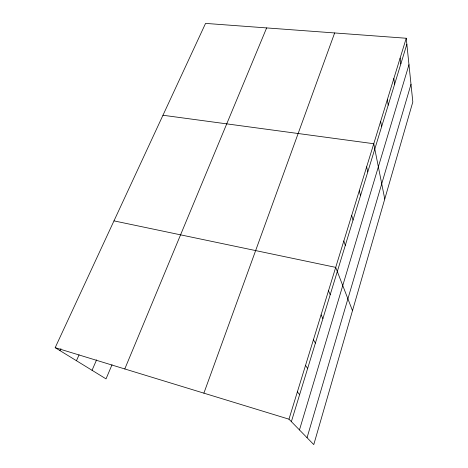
<?xml version="1.0" encoding="UTF-8"?>
<svg xmlns="http://www.w3.org/2000/svg" width="468" height="468" viewBox="0 0 468 468"><rect width="100%" height="100%" fill="white"/><g stroke="black" fill="none" stroke-linecap="round" stroke-linejoin="round"><path stroke-width="0.7" d="M307.055 437.709L410.998 84.275M299.467 429.934L408.974 64.701M291.365 421.639L406.856 44.226M406.236 38.247L412.823 101.948L313.776 444.6L288.967 419.182L406.236 38.247L205.557 23.4L55.177 347.665L106.025 378.875L112.027 364.748M203.884 393.155L334.655 32.947M124.786 368.959L266.637 27.916M92.044 370.293L96.583 359.863M76.448 360.723L79.08 354.832M60.003 350.631L60.91 348.654M162.958 115.251L373.762 143.729L384.76 199.04M113.976 220.878L335.702 267.368L352.492 310.664M55.177 347.665L288.967 419.182M297.379 391.862L299.625 394.647M305.522 365.397L307.628 368.491M313.42 339.756L315.385 343.138M321.071 314.894L322.914 318.544M328.495 290.774L330.215 294.676M343.828 240.967L345.308 245.361M351.684 215.444L353.042 220.077M359.284 190.757L360.53 195.606M366.637 166.865L367.784 171.914M380.659 121.317L381.607 126.729M387.352 99.59L388.206 105.16M393.834 78.525L394.606 84.24M400.128 58.085L400.819 63.94"/></g></svg>
